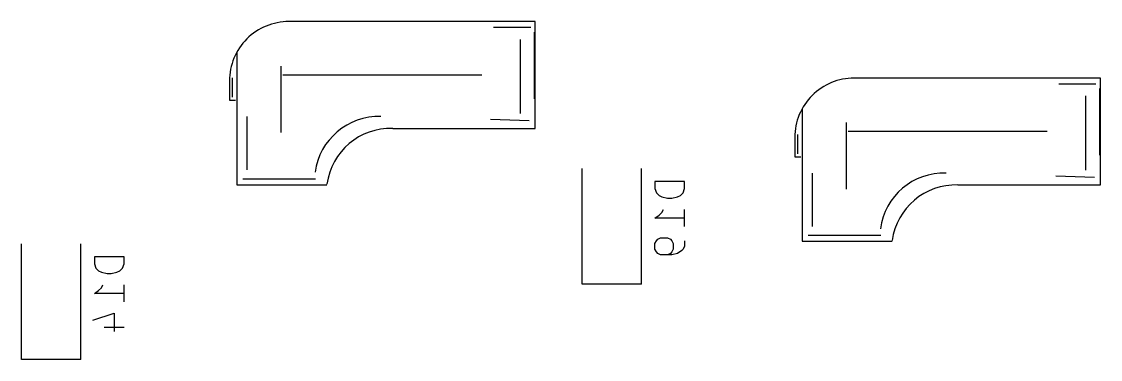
# Model space of a CAD drawing. Extents: x 83 to 346, y -162 to -57.
# Drawn here: x 262.49 to 298.85, y -125.52 to -114.12 of the extents above; entities that cross this region are included whole.
import ezdxf

# ---------------------------------------------------------------- set-up
doc = ezdxf.new("R2010")
doc.units = 0
doc.layers.add('BLACK', color=7, linetype='CONTINUOUS')

msp = doc.modelspace()

# ---------------------------------------------------------------- linework, layer by layer
at = {"layer": 'BLACK', "linetype": 'CONTINUOUS'}
for p, q in [((279.797, -114.126), (271.597, -114.126)), ((279.797, -117.726), (279.797, -114.126)), ((279.647, -114.326), (278.397, -114.326)), ((279.777, -116.726), (279.777, -114.476)), ((279.297, -114.726), (279.297, -117.226)), ((269.747, -115.176), (269.747, -119.626)), ((271.227, -115.626), (271.227, -117.866)), ((277.997, -115.926), (271.297, -115.926)), ((269.497, -116.026), (269.497, -116.776)), ((269.597, -116.676), (269.597, -116.026)), ((298.847, -116.031), (290.647, -116.031)), ((298.697, -116.231), (297.447, -116.231)), ((298.847, -119.631), (298.847, -116.031)), ((298.347, -116.631), (298.347, -119.131)), ((298.827, -118.631), (298.827, -116.381)), ((269.497, -116.776), (269.697, -116.776)), ((270.097, -119.126), (270.097, -117.326)), ((279.597, -117.476), (278.297, -117.426)), ((288.797, -117.081), (288.797, -121.531)), ((274.997, -117.726), (279.797, -117.726)), ((290.277, -117.531), (290.277, -119.771)), ((288.547, -117.931), (288.547, -118.681)), ((288.647, -118.581), (288.647, -117.931)), ((297.047, -117.831), (290.347, -117.831)), ((288.547, -118.681), (288.747, -118.681)), ((281.382, -122.976), (281.382, -119.076)), ((283.382, -122.976), (283.382, -119.076)), ((289.147, -121.031), (289.147, -119.231)), ((269.947, -119.426), (272.397, -119.426)), ((284.834, -119.512), (283.834, -119.512)), ((283.834, -119.512), (283.834, -119.75)), ((284.834, -119.75), (284.834, -119.512)), ((298.647, -119.381), (297.347, -119.331)), ((269.747, -119.626), (272.777, -119.626)), ((283.834, -119.75), (283.882, -119.893)), ((283.882, -119.893), (283.977, -119.988)), ((284.691, -119.988), (284.786, -119.893)), ((284.786, -119.893), (284.834, -119.75)), ((294.047, -119.631), (298.847, -119.631)), ((283.977, -119.988), (284.072, -120.036)), ((284.072, -120.036), (284.263, -120.083)), ((284.263, -120.083), (284.405, -120.083)), ((284.405, -120.083), (284.596, -120.036)), ((284.596, -120.036), (284.691, -119.988)), ((283.834, -120.75), (283.977, -120.655)), ((283.977, -120.655), (284.072, -120.56)), ((284.072, -120.56), (284.12, -120.464)), ((284.834, -121.036), (284.834, -120.464)), ((284.834, -120.75), (283.834, -120.75)), ((283.929, -121.464), (284.024, -121.417)), ((284.024, -121.417), (284.263, -121.417)), ((284.263, -121.417), (284.358, -121.464)), ((288.997, -121.331), (291.447, -121.331)), ((262.49, -125.516), (262.49, -121.616)), ((264.49, -125.516), (264.49, -121.616)), ((283.834, -121.607), (283.882, -121.512)), ((283.834, -121.798), (283.834, -121.607)), ((283.882, -121.512), (283.929, -121.464)), ((284.358, -121.464), (284.405, -121.512)), ((284.405, -121.512), (284.453, -121.607)), ((284.453, -121.607), (284.453, -121.798)), ((284.834, -121.702), (284.786, -121.798)), ((284.834, -121.512), (284.834, -121.702)), ((288.797, -121.531), (291.827, -121.531)), ((265.943, -122.052), (264.943, -122.052)), ((264.943, -122.052), (264.943, -122.29)), ((265.943, -122.29), (265.943, -122.052)), ((283.882, -121.893), (283.834, -121.798)), ((283.929, -121.94), (283.882, -121.893)), ((284.024, -121.988), (283.929, -121.94)), ((284.405, -121.988), (284.024, -121.988)), ((284.358, -121.94), (284.263, -121.988)), ((284.405, -121.893), (284.358, -121.94)), ((284.453, -121.798), (284.405, -121.893)), ((284.596, -121.94), (284.405, -121.988)), ((284.739, -121.845), (284.596, -121.94)), ((284.786, -121.798), (284.739, -121.845)), ((264.943, -122.29), (264.99, -122.433)), ((264.99, -122.433), (265.086, -122.528)), ((265.8, -122.528), (265.895, -122.433)), ((265.895, -122.433), (265.943, -122.29)), ((265.086, -122.528), (265.181, -122.576)), ((265.181, -122.576), (265.371, -122.623)), ((265.371, -122.623), (265.514, -122.623)), ((265.514, -122.623), (265.705, -122.576)), ((265.705, -122.576), (265.8, -122.528)), ((264.943, -123.29), (265.086, -123.195)), ((265.086, -123.195), (265.181, -123.1)), ((265.181, -123.1), (265.228, -123.004)), ((265.943, -123.576), (265.943, -123.004)), ((283.382, -122.976), (281.382, -122.976)), ((265.943, -123.29), (264.943, -123.29)), ((264.895, -124.195), (265.609, -123.957)), ((265.609, -123.957), (265.609, -124.576)), ((265.276, -124.433), (265.943, -124.433)), ((264.49, -125.516), (262.49, -125.516))]:
    msp.add_line(p, q, dxfattribs=at)
at = {"layer": 'BLACK'}
for centre, radius, start, end in [((271.497, -116.126), 2.0025, 87.1376, 177.138), ((290.547, -118.031), 2.0025, 87.1376, 177.138), ((274.532, -119.496), 2.171, 88.2843, 172.284), ((274.932, -119.896), 2.171, 88.2843, 172.284), ((293.582, -121.401), 2.171, 88.2843, 172.284), ((293.982, -121.801), 2.171, 88.2843, 172.284)]:
    msp.add_arc(centre, radius, start, end, dxfattribs=at)

doc.saveas('drawing.dxf')
